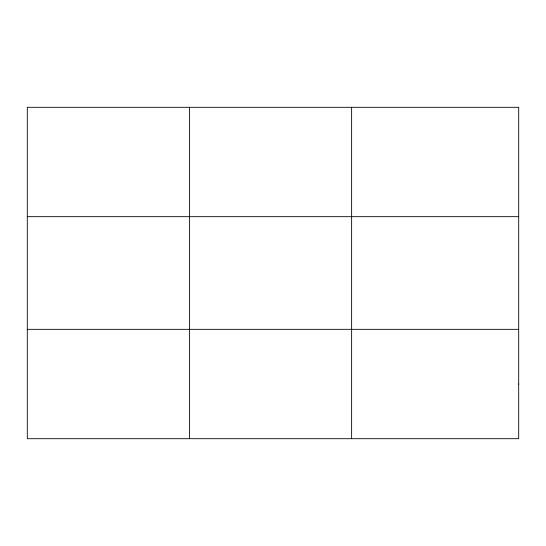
<?xml version="1.0" encoding="UTF-8"?>
<svg xmlns="http://www.w3.org/2000/svg" width="546" height="546" viewBox="0 0 546 546"><rect width="100%" height="100%" fill="white"/><g stroke="black" fill="none" stroke-linecap="round" stroke-linejoin="round"><path stroke-width="0.82" d="M189.462 107.303L189.462 438.697M351.624 107.303L351.624 438.697M27.3 216.666L518.7 216.666M27.3 329.334L518.7 329.334M518.7 384.015L518.7 438.697L27.3 438.697L27.3 107.303L518.7 107.303L518.7 384.015"/></g></svg>
